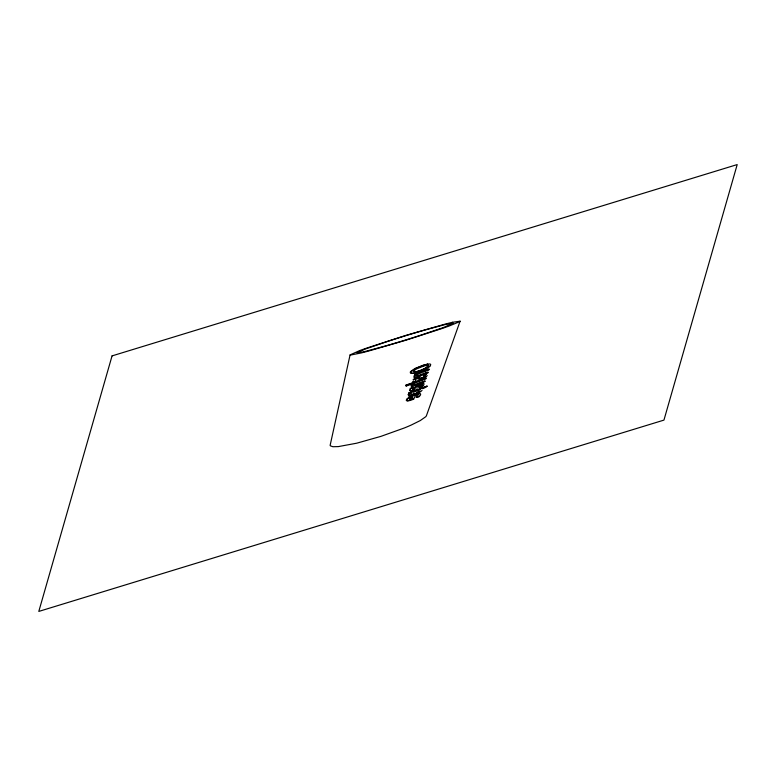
<?xml version="1.0" encoding="UTF-8"?>
<svg xmlns="http://www.w3.org/2000/svg" width="776" height="776" viewBox="0 0 776 776"><rect width="100%" height="100%" fill="white"/><g stroke="black" fill="none" stroke-linecap="round" stroke-linejoin="round"><path stroke-width="1.16" d="M452.573 322.263A99.192 25.336 -19.7 0 0 443.833 324.465L406.081 335.329L366.844 348.036A109.911 28.072 -19.7 0 0 361.665 349.869A77.163 19.71 -19.7 0 0 359.375 350.713L350.083 354.884L330.198 445.026A13.328 3.405 -19.7 0 0 330.363 445.831L332.904 446.724L338.346 446.598L356.698 443.203L380.909 436.374L404.403 427.945A57.463 14.676 -19.7 0 0 411.222 425.054L420.282 420.563L425.675 416.77A13.289 3.395 -19.7 0 0 426.46 415.616L460.1 321.196L452.563 322.273M410.979 372.179L411.115 371.791A8.507 2.173 -19.7 0 1 411.329 371.452L415.878 368.387L423.948 365.166A11.669 2.978 -19.7 0 1 425.704 364.642L427.576 364.206M410.358 389.639L410.3 389.901A10.001 2.551 -19.7 0 0 410.291 390.008M410.3 372.189L410.465 371.743A8.449 2.163 -19.7 0 1 410.601 371.529L414.917 368.513L422.707 365.38A9.419 2.406 -19.7 0 1 425.927 364.507M430.622 365.108L430.302 365.758M414.064 384.023A6.945 1.775 -19.7 0 1 415.209 383.111L415.354 383.014A4.549 1.164 -19.7 0 1 415.693 382.801L422.871 380.104A86.311 22.048 -19.7 0 0 425.762 378.989L426.053 378.116L424.608 378.387A113.228 28.925 -19.7 0 1 406.052 385.032L405.78 385.924L406.42 385.953L413.753 383.48A4.472 1.145 -19.7 0 0 413.113 383.887A7.75 1.979 -19.7 0 0 411.969 384.925M406.42 385.953L406.702 385.08A117.758 30.08 -19.7 0 0 426.063 378.135M427.101 386.138L423.715 387.195A88.842 22.698 -19.7 0 1 408.923 392.772L408.661 393.636L409.612 393.568L409.815 392.743A96.214 24.58 -19.7 0 0 423.279 387.709L427.101 386.138L425.617 387.486M427.586 369.483A105.391 26.918 -19.7 0 1 419.118 372.587L414.704 374.682L417.391 374.226M415.626 374.585L419.36 372.742A111.152 28.392 -19.7 0 0 429.06 369.192L428.759 370.084L422.765 372.315M411.891 397.031L411.057 399.155L412.298 399L412.754 396.643A5.471 1.397 -19.7 0 0 412.405 396.798A5.325 1.358 -19.7 0 0 411.037 397.477L410 398.127A5.316 1.358 -19.7 0 0 409.505 398.534M413.676 399.155L415.335 395.605M419.826 382.83L425.044 381.123L423.327 382.549M427.721 373.159L428.022 372.276L425.267 373.043M427.149 375.409L426.722 376.147A8.585 2.192 -19.7 0 1 426.46 376.438M424.016 376.379L423.997 376.438A3.928 0.999 -19.7 0 1 423.871 376.641M425.432 376.088L425.384 376.185A2.891 0.737 -19.7 0 1 423.686 377.485L423.366 377.543M420.592 394.839L419.67 396.109M422.076 390.231L421.678 390.735A8.769 2.241 -19.7 0 1 418.574 392.889L418.177 393.092M428.488 366.224L425.956 368.193L420.951 370.365M413.598 370.899L416.693 368.833L423.007 366.359M414.772 376.088L414.811 376.04A6.062 1.552 -19.7 0 1 416.896 374.478L417.275 374.284M413.889 376.137L413.909 376.118A5.956 1.523 -19.7 0 1 415.829 374.633L416.111 374.488M419.399 396.371L419.331 396.429A4.772 1.222 -19.7 0 1 419.118 396.604L418.904 396.759M411.309 393.306L411.193 393.413A6.373 1.63 -19.7 0 0 410.97 393.626M411.581 388.204L411.794 388.029A5.548 1.416 -19.7 0 1 411.978 387.893L413.026 387.505M414.248 379.377L414.442 379.231A4.549 1.164 -19.7 0 1 416.634 378.028L416.731 377.999A3.735 0.951 -19.7 0 1 417.081 377.863M422.784 385.856L422.726 385.895A6.14 1.571 -19.7 0 1 422.338 386.167L422.454 386.283A2.464 0.63 -19.7 0 0 422.115 386.37L422.008 386.38M416.246 397.186L416.751 396.779A8.235 2.105 -19.7 0 0 417.449 395.993M417.585 396.972L418.06 396.594A8.09 2.066 -19.7 0 0 418.788 395.789M416.188 397.225L417.507 397.031M413.938 387.466L411.057 387.951A5.587 1.426 -19.7 0 0 410.882 388.087L410.737 388.213A11.543 2.949 -19.7 0 0 410.31 388.592L409.98 388.931A10.66 2.726 -19.7 0 0 409.718 389.261M414.141 387.331L413.55 387.408M419.021 387.156L420.311 386.273A5.888 1.504 -19.7 0 0 420.776 385.817M420.369 386.923L421.659 386.05A5.946 1.513 -19.7 0 0 422.144 385.594M418.865 391.977L418.613 392.113A5.742 1.465 -19.7 0 1 417.886 392.501L417.517 392.675M459.489 321.739L449.595 325.833A120.173 30.7 -19.7 0 1 441.001 328.869L405.489 340.344L368.687 351.024A130.504 33.339 -19.7 0 1 361.034 353.002L350.422 355.078A1.901 0.485 -19.7 0 1 350.092 354.971M419.476 385.662L418.671 386.128A6.247 1.6 -19.7 0 0 417.352 387.185M424.773 374.837L426.305 374.527M419.583 385.614L419.603 385.594A3.347 0.854 -19.7 0 1 419.923 385.449M423.599 375.788L425.044 375.565M416.421 392.782L416.77 392.608A5.655 1.445 -19.7 0 0 418.885 391.133M413.627 399.174L412.25 399.747M415.567 380.793L415.936 380.492A4.831 1.232 -19.7 0 1 415.509 380.385M414.316 381.346L412.638 381.452M423.735 370.123L424.802 369.648A11.291 2.881 -19.7 0 0 430.234 365.816M423.696 370.142L422.086 370.802M425.005 387.738L424.074 388.116M416.043 394.043L417.11 393.587A8.235 2.105 -19.7 0 0 417.711 393.316M423.444 388.369L422.794 388.63M419.35 384.595L419.923 384.382A2.697 0.689 -19.7 0 1 421.436 383.955L422.842 383.722A2.648 0.679 -19.7 0 0 421.678 384.023A3.162 0.805 -19.7 0 0 421.242 384.168L420.563 384.43A4.52 1.154 -19.7 0 0 419.865 384.731A5.481 1.397 -19.7 0 0 419.118 385.09L418.856 385.226A9.622 2.454 -19.7 0 0 415.616 387.942M420.427 385.226L421.581 384.847M422.357 387.263L420.272 387.738M422.076 377.757L422.27 377.679A2.144 0.543 -19.7 0 0 423.512 377.01M425.044 381.123L421.106 382.636M420.107 389.688L419.176 390.047M415.577 393.49L415.975 393.345A7.488 1.911 -19.7 0 0 416.256 393.228M428.022 372.276L427.13 372.616M416.935 378.688L418.148 378.368M422.348 382.917L416.566 385.071M418.846 387.243L420.262 386.991M414.258 393.694L414.801 393.49A7.062 1.804 -19.7 0 0 415.063 393.374M426.781 373.518L424.85 374.245M418.225 390.406L415.8 391.327M426.218 372.955L424.821 373.479M424.385 373.382L420.243 374.905M418.846 383.199L416.819 383.945M420.078 383.024L417.973 383.8M416.712 389.077L417.304 388.854M423.851 374.624L419.651 376.156M417.216 377.815L417.857 377.582A2.949 0.757 -19.7 0 1 419.089 377.262M423.88 373.828L422.91 374.187M414.801 391.696L413.278 392.249M414.141 393.742L413.608 393.927A5.044 1.29 -19.7 0 1 411.212 394.644M415.286 393.607L414.675 393.83M421.436 374.721L421.931 374.546M412.279 399.01L411.707 399.204M419.738 370.559L420.786 370.171A8.158 2.085 -19.7 0 0 427.246 366.573M421.494 372.771L418.885 373.702M410.194 393.364L410.698 393.18L409.97 393.636A6.053 1.542 -19.7 0 0 408.865 394.557M419.205 375.283L418.584 375.497A6.509 1.659 -19.7 0 1 418.235 375.613L417.973 375.7A4.685 1.193 -19.7 0 1 417.139 375.933M420.252 375.147L419.069 375.555A3.88 0.989 -19.7 0 1 417.585 375.953M416.731 384.246L416.566 384.304A4.365 1.115 -19.7 0 1 416.237 384.421M416.44 385.119L416.178 385.206A4.889 1.251 -19.7 0 1 412.851 386.06L412.027 386.089M419.389 376.244L419.059 376.36A8.109 2.076 -19.7 0 1 418.662 376.496L417.711 376.787A4.346 1.106 -19.7 0 1 415.732 377.223L414.85 377.301A3.628 0.921 -19.7 0 1 413.773 377.146M414.782 389.785L413.269 390.26A3.851 0.98 -19.7 0 1 411.425 390.648L410.562 390.687M420.117 371.529L418.477 372.082A9.361 2.386 -19.7 0 1 413.201 373.324M423.269 377.582L422.678 377.747M419.098 370.782L417.022 371.452A6.586 1.688 -19.7 0 1 414.471 372.053M411.542 399.999L411.202 400.115A4.219 1.077 -19.7 0 1 408.496 400.736L408.36 400.717M419.729 370.792L417.973 371.345A7.973 2.037 -19.7 0 1 416.537 371.733L416.285 371.782M413.783 394.887L412.551 395.275A4.801 1.232 -19.7 0 1 410.194 395.779M420.834 387.534L421.426 387.36M423.55 366.185L425.161 365.709A6.974 1.785 -19.7 0 1 426.218 365.457L426.645 365.37M427.586 369.483L429.06 369.192M426.14 364.468L426.422 364.419A7.537 1.93 -19.7 0 1 427.595 364.196M418.865 396.798L417.488 397.04M422.561 377.766L422.58 377.757A3.395 0.863 -19.7 0 1 421.61 377.66L421.523 377.67M419.962 379.154L421.155 378.979A3.715 0.951 -19.7 0 1 420.049 378.95M418.206 377.369L419.302 377.223M414.898 374.071L415.829 373.974M411.406 387.709L412.347 387.631M412.638 373.314L412.958 373.295A7.644 1.95 -19.7 0 1 411.008 372.596M409.224 395.828L409.98 395.789M408.933 392.792L409.815 392.743M408.127 400.726L407.196 400.755M419.797 393.791L419.438 393.791A4.035 1.028 -19.7 0 0 419.234 393.801A3.327 0.854 -19.7 0 0 418.865 393.849M406.052 385.051L406.702 385.08M418.933 378.445L419.535 378.775M417.808 378.601L418.38 378.94M460.1 321.157L460.1 321.196A1.921 0.495 -19.7 0 1 459.479 321.739M417.372 375.991A2.241 0.572 -19.7 0 1 416.887 375.943M416.993 375.099A6.383 1.63 -19.7 0 1 418.458 373.945M414.772 389.028A4.637 1.183 -19.7 0 0 415.092 388.921L414.015 389.038A4.239 1.086 -19.7 0 1 413.705 389.145M414.18 389.212A2.192 0.563 -19.7 0 1 413.23 389.406M413.123 389.416A2.202 0.563 -19.7 0 1 412.628 389.28M412.754 388.582A6.887 1.756 -19.7 0 1 413.53 387.757L413.647 387.67A4.792 1.222 -19.7 0 1 413.85 387.525M410.252 390.726A4.549 1.164 -19.7 0 1 409.524 390.357M415.451 379.745A2.658 0.679 -19.7 0 1 416.858 378.669M413.094 379.677A4.86 1.242 -19.7 0 1 415.626 378.125L415.713 378.116A3.434 0.873 -19.7 0 1 416.149 377.941L416.76 377.728A2.735 0.698 -19.7 0 1 417.973 377.408M419.399 377.204A3.958 1.009 -19.7 0 1 420.582 377.233M411.096 384.974A7.876 2.008 -19.7 0 1 412.153 383.994M411.949 386.099A3.832 0.98 -19.7 0 1 410.979 385.944M412.88 386.031A3.802 0.97 -19.7 0 1 411.872 385.885M415.509 384.421A4.239 1.086 -19.7 0 1 415.16 384.547M414.578 384.712A2.415 0.621 -19.7 0 1 414.171 384.818M410.873 394.489A3.152 0.805 -19.7 0 0 411.61 394.644A4.627 1.183 -19.7 0 0 414.597 393.83M420.097 391.065A5.859 1.494 -19.7 0 1 419.166 391.783M414.471 384.857A2.755 0.698 -19.7 0 1 414.093 384.818M415.626 384.605A2.541 0.65 -19.7 0 1 414.597 384.809M421.969 384.731A2.212 0.563 -19.7 0 1 422.299 384.828M423.948 384.673A8.895 2.27 -19.7 0 1 422.871 385.798M422.901 383.674A3.269 0.834 -19.7 0 1 424.074 383.81M419.118 384.692A4.064 1.038 -19.7 0 0 418.584 384.925A4.986 1.271 -19.7 0 0 418.06 385.177A5.461 1.397 -19.7 0 0 417.779 385.332L417.624 385.42A9.661 2.464 -19.7 0 0 414.568 387.99M426.761 365.302A4.181 1.067 -19.7 0 1 428.721 365.457M416.246 371.83A4.995 1.28 -19.7 0 1 413.288 371.685M427.692 364.119A6.363 1.62 -19.7 0 1 430.719 364.555M412.26 373.392A7.779 1.988 -19.7 0 1 410.339 372.606M409.088 395.857A4.85 1.242 -19.7 0 1 408.399 395.808M408.001 394.586A6.121 1.562 -19.7 0 1 409.03 393.713M406.498 399.359A8.342 2.134 -19.7 0 1 407.672 398.282L409.757 396.972A9.613 2.454 -19.7 0 1 412.56 395.634L415.179 394.644A4.598 1.174 -19.7 0 1 417.478 394.043L418.846 393.849A4.898 1.251 -19.7 0 0 416.44 394.48L413.618 395.537A10.234 2.609 -19.7 0 0 410.727 396.905L408.671 398.175A8.255 2.105 -19.7 0 0 407.351 399.339M407.08 400.794A5.801 1.484 -19.7 0 1 406.333 400.018M415.344 395.605A4.627 1.183 -19.7 0 1 417.566 394.926M420.214 393.83A4.908 1.251 -19.7 0 1 420.65 394.295M410.582 399.32A2.658 0.679 -19.7 0 1 409.476 399.611M411.629 399.223A2.667 0.679 -19.7 0 1 410.407 399.553M419.932 379.173A3.783 0.97 -19.7 0 1 418.924 379.134M422.076 378.766A2.464 0.63 -19.7 0 1 421.222 378.969M422.144 378.736A2.716 0.689 -19.7 0 0 422.493 378.63L423.356 378.31A5.034 1.28 -19.7 0 0 426.334 376.476M426.286 365.457A4.064 1.038 -19.7 0 1 427.246 365.748M407.992 400.765A5.733 1.465 -19.7 0 1 407.187 399.97M411.173 390.667A4.472 1.145 -19.7 0 1 410.407 390.318M410.591 389.212A10.592 2.706 -19.7 0 1 410.989 388.757L411.105 388.63A11.689 2.988 -19.7 0 1 411.581 388.204M415.703 377.233A3.812 0.97 -19.7 0 1 414.685 377.068M413.618 379.978A6.577 1.678 -19.7 0 1 413.967 379.61M409.738 395.808A4.869 1.242 -19.7 0 1 408.865 395.615M418.303 378.339A2.609 0.669 -19.7 0 1 418.691 378.368M112.054 355.893L38.8 611.42L663.946 420.107L737.2 164.58L112.054 355.893M357.009 352.692L362.596 352.032A56.512 14.434 -19.7 0 0 366.029 351.218L384.896 346.125A282.658 72.207 -19.7 0 0 396.72 342.662A334.776 85.515 -19.7 0 0 418.972 335.775L443.048 327.676L453.203 323.301L445.385 324.504L425.394 329.868A308.198 78.725 -19.7 0 0 403.743 336.318L401.512 336.997A315.357 80.558 -19.7 0 0 388.456 341.13L365.612 348.909L357.009 352.692"/></g></svg>
